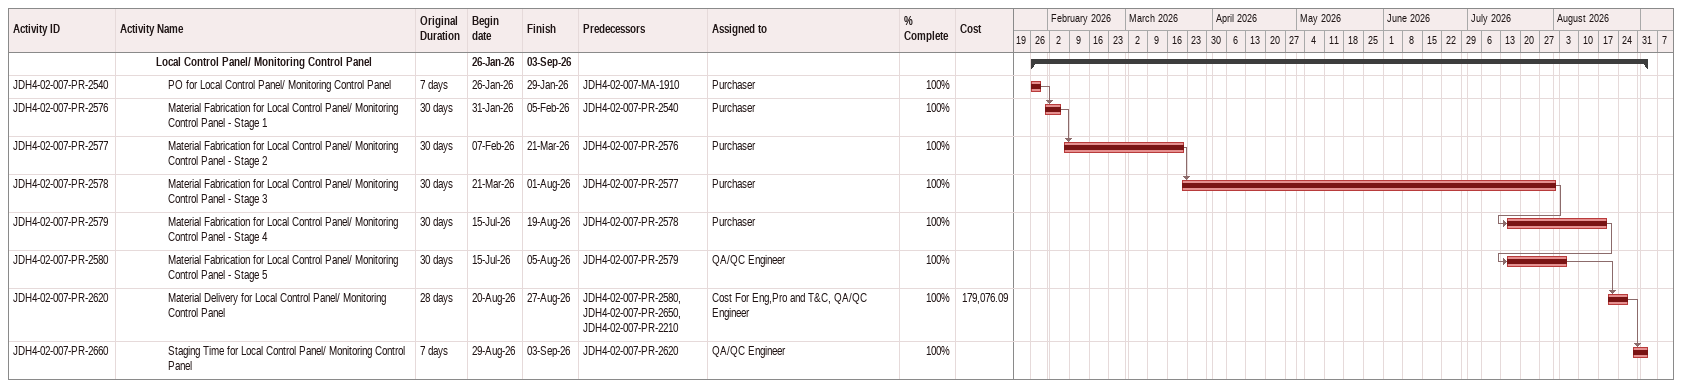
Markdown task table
| ID | Level | Task | Original duration | Start | Finish | Predecessors | Resources | % complete | Cost |
|---|---|---|---|---|---|---|---|---|---|
|  | 4 | **Local Control Panel/ Monitoring Control Panel** |  | 2026-01-26 | 2026-09-03 |  |  |  |  |
| JDH4-02-007-PR-2540 | 5 | PO for Local Control Panel/ Monitoring Control Panel | 7d | 2026-01-26 | 2026-01-29 | JDH4-02-007-MA-1910 | Purchaser | 100 |  |
| JDH4-02-007-PR-2576 | 5 | Material Fabrication for Local Control Panel/ Monitoring Control Panel - Stage 1 | 30d | 2026-01-31 | 2026-02-05 | JDH4-02-007-PR-2540 | Purchaser | 100 |  |
| JDH4-02-007-PR-2577 | 5 | Material Fabrication for Local Control Panel/ Monitoring Control Panel - Stage 2 | 30d | 2026-02-07 | 2026-03-21 | JDH4-02-007-PR-2576 | Purchaser | 100 |  |
| JDH4-02-007-PR-2578 | 5 | Material Fabrication for Local Control Panel/ Monitoring Control Panel - Stage 3 | 30d | 2026-03-21 | 2026-08-01 | JDH4-02-007-PR-2577 | Purchaser | 100 |  |
| JDH4-02-007-PR-2579 | 5 | Material Fabrication for Local Control Panel/ Monitoring Control Panel - Stage 4 | 30d | 2026-07-15 | 2026-08-19 | JDH4-02-007-PR-2578 | Purchaser | 100 |  |
| JDH4-02-007-PR-2580 | 5 | Material Fabrication for Local Control Panel/ Monitoring Control Panel - Stage 5 | 30d | 2026-07-15 | 2026-08-05 | JDH4-02-007-PR-2579 | QA/QC Engineer | 100 |  |
| JDH4-02-007-PR-2620 | 5 | Material Delivery for Local Control Panel/ Monitoring Control Panel | 28d | 2026-08-20 | 2026-08-27 | JDH4-02-007-PR-2580, JDH4-02-007-PR-2650, JDH4-02-007-PR-2210 | Cost For Eng,Pro and T&C, QA/QC Engineer | 100 | 179076.09 |
| JDH4-02-007-PR-2660 | 5 | Staging Time for Local Control Panel/ Monitoring Control Panel | 7d | 2026-08-29 | 2026-09-03 | JDH4-02-007-PR-2620 | QA/QC Engineer | 100 |  |
